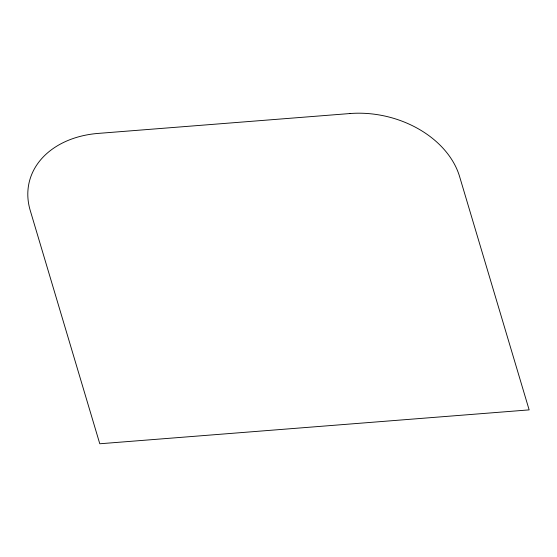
<?xml version="1.0" encoding="UTF-8"?>
<svg xmlns="http://www.w3.org/2000/svg" width="557" height="557" viewBox="0 0 557 557"><rect width="100%" height="100%" fill="white"/><g stroke="black" fill="none" stroke-linecap="round" stroke-linejoin="round"><path stroke-width="0.84" d="M349.887 113.544L98.192 133.408A92.323 68.943 13.2 0 0 30.224 210.428L99.787 443.769L529.15 409.882L459.588 176.541A92.323 68.943 13.2 0 0 349.887 113.544"/></g></svg>
